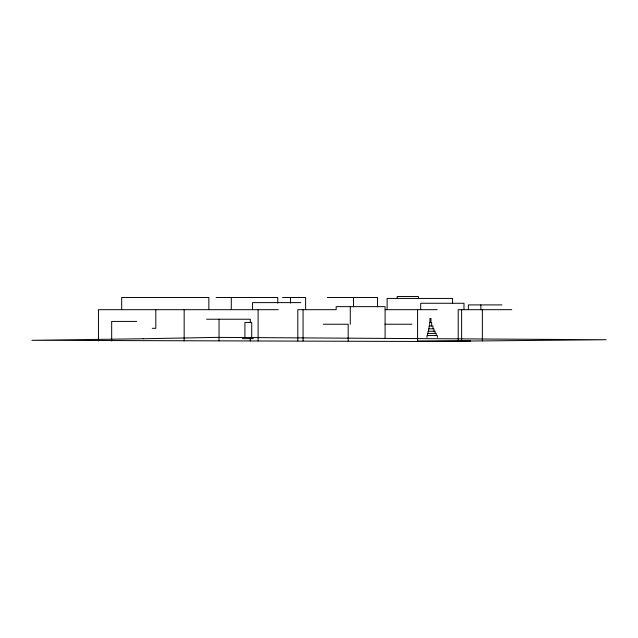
<?xml version="1.0" encoding="UTF-8"?>
<svg xmlns="http://www.w3.org/2000/svg" width="638" height="638" viewBox="0 0 638 638"><rect width="100%" height="100%" fill="white"/><g stroke="black" fill="none" stroke-linecap="round" stroke-linejoin="round"><path stroke-width="0.96" d="M216.154 297.523L277.745 297.523L277.745 303.13M282.514 297.523L305.618 297.523L305.618 309.685M327.286 297.523L377.552 297.523L377.552 306.878M300.745 302.611L252.544 302.611L252.544 309.685M501.923 304.908L468.364 304.908L468.364 309.685M278.232 309.685L98.451 309.685L98.451 340.947M385.137 309.685L437.134 309.685M511.724 309.685L458.22 309.685L458.22 340.947M206.584 319.231L250.287 319.231L250.287 322.19M136.628 321.416L111.674 321.416L111.674 340.947M323.362 324.232L348.181 324.232L348.181 340.947M384.921 324.232L411.941 324.232M152.283 328.315L155.808 328.315L155.808 309.685M242.304 338.658L253.326 338.658M418.281 340.947L470.645 340.947M482.36 309.685L482.36 340.947M480.869 304.908L480.869 309.685M463.985 309.685L463.985 303.265L420.697 303.265L420.697 309.685M461.633 309.685L461.633 340.947M452.557 303.114L452.557 298.424L387.122 298.424L387.122 309.685M437.405 337.446L437.405 335.556L427.005 335.556L427.005 337.446M436.24 335.556L436.24 333.411L427.54 333.411L427.54 335.556M435.108 333.411L435.108 331.25L428.066 331.25L428.066 333.411M433.984 331.25L433.984 328.809L428.592 328.809L428.592 331.25M432.947 328.809L432.947 326.018L429.071 326.018L429.071 328.809M431.655 326.018L431.655 322.469L429.661 322.469L429.661 326.018M430.977 322.469L430.977 318.482L429.924 318.482L429.924 322.469M418.416 298.424L418.416 296.526L397.219 296.526L397.219 298.488M417.579 309.685L417.579 340.947M385.097 338.004L385.097 306.639L336.17 306.639L336.17 309.685L297.81 309.685L297.81 340.947M353.532 297.523L353.532 306.878M350.286 306.639L350.286 324.232M303.058 309.685L303.058 340.947M290.489 297.523L290.489 303.13M258.111 309.685L258.111 340.947M251.707 337.231L251.707 322.429L244.92 322.429L244.92 337.231M250.287 337.988L250.287 340.947M231.291 297.523L231.291 309.685M219.033 319.231L219.033 340.947M208.849 309.685L208.849 297.523L121.675 297.523L121.675 309.685M184.159 309.685L184.159 340.947M143.207 338.746L31.9 340.309L422.5 341.474L606.1 339.743L217.008 337.382L143.207 338.746"/></g></svg>
